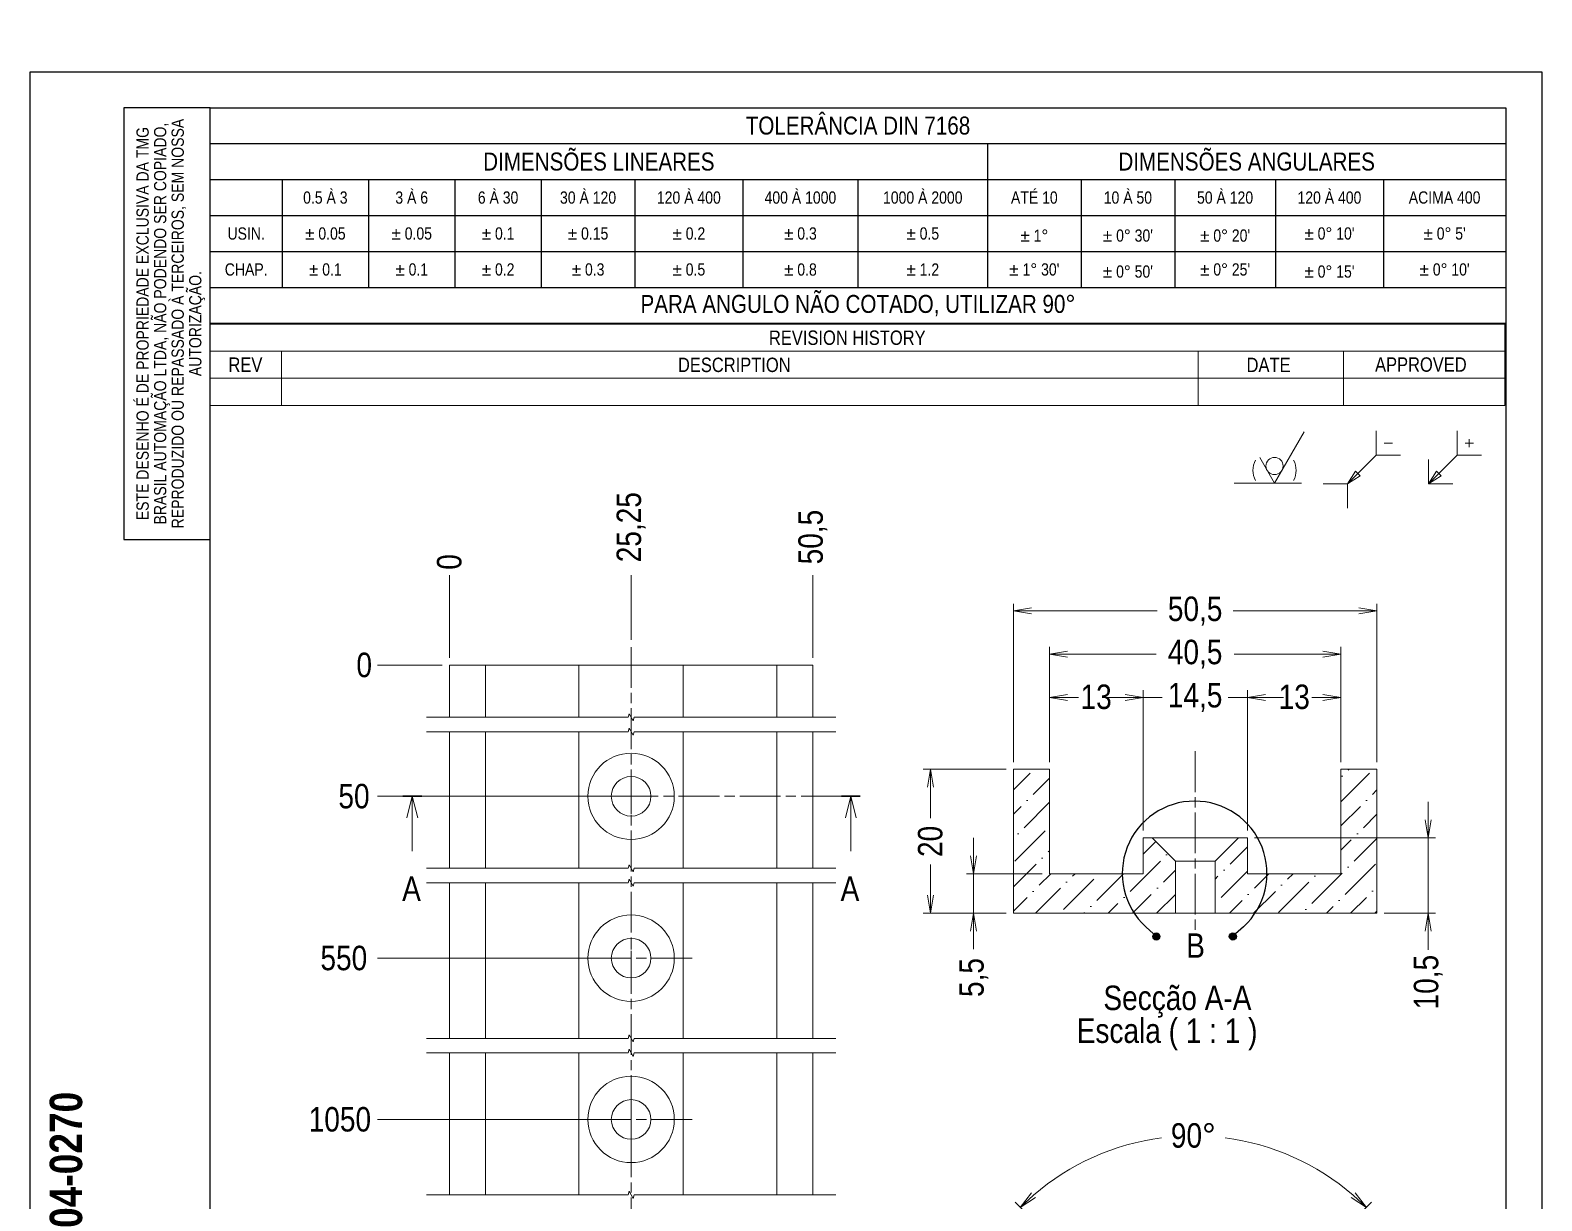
# Model space of a CAD drawing. Header units: millimetres. Extents: x 0 to 210, y 0 to 1152.
# Drawn here: x 0 to 210, y 140.1 to 302.8 of the extents above; entities that cross this region are included whole.
import ezdxf

# ---------------------------------------------------------------- set-up
doc = ezdxf.new("R2010")
doc.units = ezdxf.units.MM
doc.linetypes.add('CHAIN', pattern=[0.3543, 0.2362, -0.0295, 0.0591, -0.0295])
doc.layers.get('0').update_dxf_attribs({"lineweight": 25})
for name, color, linetype, lineweight in [('BORDA', 7, 'Continuous', 25), ('CONTORNO', 7, 'Continuous', 9), ('TMG - Bordas do Detalhe', 7, 'Continuous', 25), ('TMG - Secção', 7, 'CHAIN', 18), ('TMG - Simbolos', 7, 'Continuous', 18), ('TMG - Título', 7, 'Continuous', 18), ('TMG - Visível', 7, 'Continuous', 18)]:
    doc.layers.add(name, color=color, linetype=linetype, lineweight=lineweight)
for name, color, linetype, lineweight, true_color in [('TMG - Cota', 1, 'Continuous', 18, 0xff0000), ('TMG - Hachura', 7, 'Continuous', 9, 0xff8000), ('TMG - Linha de Centro', 5, 'Continuous', 9, 0x0000ff), ('TMG - Linha de Quebra', 5, 'Continuous', 9, 0x0000ff), ('TMG - Marca de Centro', 5, 'Continuous', 9, 0x0000ff), ('TMG - Simbologia Usinagem', 5, 'Continuous', 18, 0x0000ff)]:
    doc.layers.add(name, color=color, linetype=linetype, lineweight=lineweight, true_color=true_color)
doc.styles.add('Estilo de texto118', font='')
doc.styles.add('Estilo de texto120', font='')
doc.styles.add('TMG - Cota', font='technic_.ttf')
doc.styles.add('TMG - Lista de Peças', font='technic_.ttf')
doc.styles.add('TMG - Tolerância', font='technic_.ttf')
doc.styles.get('Estilo de texto118').set_extended_font_data('Technic', bold=True)
doc.styles.get('Estilo de texto120').set_extended_font_data('Technic', bold=True)
doc.dimstyles.new('TMG - Cota', dxfattribs={"dimtxt": 3.4, "dimasz": 2.5, "dimexe": 1, "dimexo": 1, "dimgap": 0.8, "dimtad": 0, "dimtxsty": 'TMG - Cota', "dimblk": 'OPEN', "dimcen": 0.09, "dimdle": 10, "dimclrd": 256, "dimclre": 256, "dimclrt": 256, "dimadec": 0, "dimazin": 0, "dimtfac": 0.470588, "dimtmove": 0, "dimatfit": 3, "dimldrblk": 'Open-1', "dimfxl": 0, "dimtolj": 1, "dimtzin": 0, "dimlwd": -1, "dimlwe": -1, "dimarcsym": 0})
pattern_1 = [(45, (0, 0), (1.262849, 4.630445), [5.953125, -1.190625, 0, -1.190625])]

# ---------------------------------------------------------------- blocks, each defined once
blk = doc.blocks.new('Bordas BORDA A4')
at = {"layer": 'BORDA'}
for p, q in [((0, 297), (210, 297)), ((0, 0), (0, 297)), ((210, 297), (210, 0)), ((210, 0), (0, 0))]:
    blk.add_line(p, q, dxfattribs=at)
at = {"layer": 'BORDA', "lineweight": 30}
for p, q in [((25, 292), (205, 292)), ((25, 5), (25, 292)), ((205, 292), (205, 5)), ((205, 5), (25, 5))]:
    blk.add_line(p, q, dxfattribs=at)
at = {"layer": 'CONTORNO'}
for tag, p, height, style in [('STOCK_NUMBER_001', (7.21, 136.35), 4.5, 'Estilo de texto118'), ('FILENAME_AND_PATH_001', (23.73, 4.84), 2, 'Estilo de texto120')]:
    blk.add_attdef(tag, p, '', height=height, rotation=90, dxfattribs=dict(at, style=style))
blk = doc.blocks.new('TMG.Propriedade')
at = {"layer": 'TMG - Simbolos', "lineweight": 30}
for p, q in [((-12, 0), (-12, -60)), ((0, 0), (-12, 0)), ((-12, -60), (0, -60))]:
    blk.add_line(p, q, dxfattribs=at)
at = {"layer": 'TMG - Simbolos'}
blk.add_line((0, 0), (0, -60), dxfattribs=at)
at = {"layer": 'TMG - Simbolos', "insert": (-5.47, -30), "char_height": 1.7, "width": 58.8074, "attachment_point": 5, "rotation": 90, "line_spacing_factor": 0.860529, "style": 'TMG - Tolerância'}
blk.add_mtext('\\fTechnic|b0|i0;{\\H1.7000;ESTE DESENHO É DE PROPRIEDADE EXCLUSIVA DA TMG BRASIL AUTOMAÇÃO LTDA}\\fTechnic|b0|i0;{\\H1.7000;, NÃO PODENDO SER COPIADO, REPRODUZIDO OU REPASSADO À TERCEIROS, SEM NOSSA AUTORIZAÇÃO.}\\fTechnic|b0|i0;{\\H1.6000;\\P}', dxfattribs=at)
blk = doc.blocks.new('Tolerâncias DIN 7168')
at = {"layer": 'TMG - Simbolos', "lineweight": 30}
for p, q in [((-180, -30), (-180, 0)), ((-180, -5), (0, -5)), ((-72, -5), (-72, -25)), ((-180, -10), (0, -10)), ((-170, -10), (-170, -25)), ((-158, -10), (-158, -25)), ((-146, -10), (-146, -25)), ((-134, -10), (-134, -25)), ((-121, -10), (-121, -25)), ((-106, -10), (-106, -25)), ((-90, -10), (-90, -25)), ((-59, -10), (-59, -25)), ((-46, -10), (-46, -25)), ((-32, -10), (-32, -25)), ((-17, -10), (-17, -25)), ((-180, -15), (0, -15)), ((-180, -20), (0, -20)), ((-180, -25), (0, -25)), ((-180, -30), (0, -30)), ((0, -30), (-180, -30))]:
    blk.add_line(p, q, dxfattribs=at)
at = {"layer": 'TMG - Simbolos'}
for p, q in [((-180, 0), (0, 0)), ((0, 0), (0, -30))]:
    blk.add_line(p, q, dxfattribs=at)
at = {"layer": 'TMG - Simbolos', "attachment_point": 5, "style": 'TMG - Tolerância'}
for s, insert, char_height in [('\\fTechnic|b0|i0;{\\H2.5000;TOLERÂNCIA DIN 7168}', (-90, -2.5), 2.5), ('\\fTechnic|b0|i0;{\\H2.5000;DIMENSÕES LINEARES}', (-126, -7.5), 2.5), ('\\fTechnic|b0|i0;{\\H2.5000;DIMENSÕES ANGULARES}', (-36, -7.5), 2.5), ('\\fTechnic|b0|i0;{\\H1.7000;0.5 À 3}', (-164, -12.5), 1.7), ('\\fTechnic|b0|i0;{\\H1.7000;3 À 6}', (-152, -12.5), 1.7), ('\\fTechnic|b0|i0;{\\H1.7000;6 À 30}', (-140, -12.5), 1.7), ('\\fTechnic|b0|i0;{\\H1.7000;30 À 120}', (-127.5, -12.5), 1.7), ('\\fTechnic|b0|i0;{\\H1.7000;120 À 400}', (-113.5, -12.5), 1.7), ('\\fTechnic|b0|i0;{\\H1.7000;400 À 1000}', (-98, -12.5), 1.7), ('\\fTechnic|b0|i0;{\\H1.7000;1000 À 2000}', (-81, -12.5), 1.7), ('\\fTechnic|b0|i0;{\\H1.7000;ATÉ 10}', (-65.5, -12.5), 1.7), ('\\fTechnic|b0|i0;{\\H1.7000;10 À 50}', (-52.5, -12.5), 1.7), ('\\fTechnic|b0|i0;{\\H1.7000;50 À 120}', (-39, -12.5), 1.7), ('\\fTechnic|b0|i0;{\\H1.7000;120 À 400}', (-24.5, -12.5), 1.7), ('\\fTechnic|b0|i0;{\\H1.7000;ACIMA 400}', (-8.5, -12.49), 1.7), ('\\fTechnic|b0|i0;{\\H1.7000;USIN.}', (-175, -17.5), 1.7), ('\\fTechnic|b0|i0;{\\H1.7000;± 0.05}', (-164, -17.49), 1.7), ('\\fTechnic|b0|i0;{\\H1.7000;± 0.05}', (-152, -17.49), 1.7), ('\\fTechnic|b0|i0;{\\H1.7000;± 0.1}', (-140, -17.49), 1.7), ('\\fTechnic|b0|i0;{\\H1.7000;± 0.15}', (-127.5, -17.49), 1.7), ('\\fTechnic|b0|i0;{\\H1.7000;± 0.2}', (-113.5, -17.49), 1.7), ('\\fTechnic|b0|i0;{\\H1.7000;± 0.3}', (-98, -17.49), 1.7), ('\\fTechnic|b0|i0;{\\H1.7000;± 0.5}', (-81, -17.49), 1.7), ("\\fTechnic|b0|i0;{\\H1.7000;± 0° 10'}", (-24.5, -17.49), 1.7), ("\\fTechnic|b0|i0;{\\H1.7000;± 0° 5'}", (-8.5, -17.49), 1.7), ('\\fTechnic|b0|i0;{\\H1.7000;CHAP.}', (-175, -22.49), 1.7), ('\\fTechnic|b0|i0;{\\H1.7000;± 0.1}', (-164, -22.49), 1.7), ('\\fTechnic|b0|i0;{\\H1.7000;± 0.1}', (-152, -22.49), 1.7), ('\\fTechnic|b0|i0;{\\H1.7000;± 0.2}', (-140, -22.49), 1.7), ('\\fTechnic|b0|i0;{\\H1.7000;± 0.3}', (-127.5, -22.49), 1.7), ('\\fTechnic|b0|i0;{\\H1.7000;± 0.5}', (-113.5, -22.49), 1.7), ('\\fTechnic|b0|i0;{\\H1.7000;± 0.8}', (-98, -22.5), 1.7), ('\\fTechnic|b0|i0;{\\H1.7000;± 1.2}', (-81, -22.49), 1.7), ("\\fTechnic|b0|i0;{\\H1.7000;± 1° 30'}", (-65.5, -22.49), 1.7), ("\\fTechnic|b0|i0;{\\H1.7000;± 0° 25'}", (-39, -22.49), 1.7), ("\\fTechnic|b0|i0;{\\H1.7000;± 0° 10'}", (-8.5, -22.49), 1.7), ('\\fTechnic|b0|i0;{\\H2.5000;PARA ANGULO NÃO COTADO, UTILIZAR 90°}', (-90, -27.5), 2.5)]:
    blk.add_mtext(s, dxfattribs=dict(at, insert=insert, char_height=char_height))
at = {"layer": 'TMG - Simbolos', "char_height": 1.7, "attachment_point": 5, "line_spacing_factor": 3.529412, "style": 'TMG - Tolerância'}
for s, insert in [('\\fTechnic|b0|i0;{\\H1.7000;± 1°}\\fTechnic|b0|i0;{\\H1.6000;\\P}', (-65.5, -17.78)), ("\\fTechnic|b0|i0;{\\H1.7000;± 0° 30'}\\fTechnic|b0|i0;{\\H1.6000;\\P}", (-52.5, -17.78)), ("\\fTechnic|b0|i0;{\\H1.7000;± 0° 20'}\\fTechnic|b0|i0;{\\H1.6000;\\P}", (-39, -17.78)), ("\\fTechnic|b0|i0;{\\H1.7000;± 0° 50'}\\fTechnic|b0|i0;{\\H1.6000;\\P}", (-52.5, -22.78)), ("\\fTechnic|b0|i0;{\\H1.7000;± 0° 15'}\\fTechnic|b0|i0;{\\H1.6000;\\P}", (-24.5, -22.78))]:
    blk.add_mtext(s, dxfattribs=dict(at, insert=insert))
blk = doc.blocks.new('TMG.Rebarba')
at = {"layer": 'TMG - Simbolos'}
for p, q in [((-4.85, 2.65), (-4.85, 7.15)), ((10.15, 2.65), (10.15, 7.15)), ((12.4, 5.65), (12.4, 4.15)), ((-3.35, 4.9), (-1.85, 4.9)), ((11.65, 4.9), (13.15, 4.9)), ((-10.15, -2.65), (-4.85, 2.65)), ((-4.85, 2.65), (-0.35, 2.65)), ((4.85, -2.65), (10.15, 2.65)), ((4.85, 1.85), (4.85, -2.65)), ((10.15, 2.65), (14.65, 2.65)), ((-10.15, -2.65), (-14.65, -2.65)), ((-10.15, -2.65), (-8.67, -0.32)), ((-7.82, -1.17), (-10.15, -2.65)), ((-10.15, -2.65), (-10.15, -7.15)), ((-8.67, -0.32), (-7.82, -1.17)), ((4.85, -2.65), (6.33, -0.32)), ((7.18, -1.17), (4.85, -2.65)), ((4.85, -2.65), (9.35, -2.65)), ((6.33, -0.32), (7.18, -1.17))]:
    blk.add_line(p, q, dxfattribs=at)
blk = doc.blocks.new('(U.P.)')
at = {"layer": 'TMG - Simbologia Usinagem', "lineweight": 18}
for p, q in [((13, 9.53), (7.5, 0)), ((7.5, 0), (4.75, 4.76))]:
    blk.add_line(p, q, dxfattribs=at)
at = {"layer": 'TMG - Simbologia Usinagem'}
blk.add_circle((7.5, 3.18), 1.59, dxfattribs=at)
at = {"layer": 'TMG - Título'}
for q in [(0, 0), (12.5, 0)]:
    blk.add_line((7.5, 0), q, dxfattribs=at)
for start, end in [(151.9454, 208.0546), (331.9454, 28.0546)]:
    blk.add_arc((7.5, 2.38), 4, start, end, dxfattribs=at)
blk = doc.blocks.new('REVISION HISTORY')
at = {"layer": 'TMG - Simbolos'}
for p, q in [((25, 261.94), (204.88, 261.94)), ((25, 261.94), (25, 258.17)), ((204.88, 261.94), (204.88, 258.17)), ((25, 258.17), (204.88, 258.17)), ((25, 258.17), (25, 254.4)), ((34.93, 258.17), (34.93, 254.4)), ((162.26, 258.17), (162.26, 254.4)), ((182.46, 258.17), (182.46, 254.4)), ((204.88, 258.17), (204.88, 254.4)), ((25, 254.4), (204.88, 254.4)), ((25, 254.4), (25, 250.62)), ((34.93, 254.4), (34.93, 250.62)), ((162.26, 254.4), (162.26, 250.62)), ((182.46, 254.4), (182.46, 250.62)), ((204.88, 254.4), (204.88, 250.62)), ((25, 250.62), (204.88, 250.62))]:
    blk.add_line(p, q, dxfattribs=at)
at = {"layer": 'TMG - Simbolos', "char_height": 2, "attachment_point": 7, "style": 'TMG - Lista de Peças'}
for s, insert in [('REVISION HISTORY', (102.63, 259.01)), ('REV', (27.54, 255.29)), ('DESCRIPTION', (89.99, 255.24)), ('DATE', (168.99, 255.26)), ('APPROVED', (186.84, 255.28))]:
    blk.add_mtext(s, dxfattribs=dict(at, insert=insert))
blk = doc.blocks.new('SeçãoTrans2D0')
at = {"layer": 'TMG - Secção', "linetype": 'Continuous', "lineweight": 35}
for p, q in [((51.77, 196.32), (54.39, 196.32)), ((112.69, 196.32), (115.32, 196.32))]:
    blk.add_line(p, q, dxfattribs=at)
at = {"layer": 'TMG - Secção', "linetype": 'Continuous'}
for p, q in [((53.08, 196.32), (52.33, 193.32)), ((53.08, 193.32), (53.08, 196.32)), ((53.83, 193.32), (53.08, 196.32)), ((114, 196.32), (113.25, 193.32)), ((114, 193.32), (114, 196.32)), ((114.75, 193.32), (114, 196.32)), ((53.08, 188.71), (53.08, 193.32)), ((114, 188.71), (114, 193.32))]:
    blk.add_line(p, q, dxfattribs=at)
at = {"layer": 'TMG - Secção', "char_height": 3.4, "attachment_point": 7, "style": 'TMG - Cota'}
for insert in [(51.67, 181.78), (112.59, 181.78)]:
    blk.add_mtext('A', dxfattribs=dict(at, insert=insert))
blk = doc.blocks.new('Detalhe2D0')
at = {"layer": 'TMG - Bordas do Detalhe'}
h = blk.add_hatch(color=256, dxfattribs=at)
edge = h.paths.add_edge_path()
edge.add_arc((156.45, 176.85), 0.5, 0, 360)
h = blk.add_hatch(color=256, dxfattribs=at)
edge = h.paths.add_edge_path()
edge.add_arc((167.09, 176.85), 0.5, 0, 360)
at = {"layer": 'TMG - Bordas do Detalhe', "linetype": 'Continuous'}
for p, q in [((154.98, 178.2), (156.08, 177.19)), ((168.56, 178.2), (167.46, 177.19))]:
    blk.add_line(p, q, dxfattribs=at)
for centre in [(156.45, 176.85), (167.09, 176.85)]:
    blk.add_circle(centre, 0.5, dxfattribs=at)
at = {"layer": 'TMG - Bordas do Detalhe'}
blk.add_arc((161.77, 185.6), 10.05, 312.5472, 227.4528, dxfattribs=at)
at = {"layer": 'TMG - Bordas do Detalhe', "insert": (160.6, 173.88), "char_height": 3.4, "attachment_point": 7, "style": 'TMG - Cota'}
blk.add_mtext('B', dxfattribs=at)
blk = doc.blocks.new('*D31')
at = {"layer": 'Defpoints', "color": 0, "transparency": 16777216}
for p in [(58.23, 1152.11), (48.23, 214.55), (58.23, 214.55)]:
    blk.add_point(p, dxfattribs=at)
at = {"layer": 'TMG - Cota', "transparency": 16777216}
blk.add_line((57.23, 214.55), (48.23, 214.55), dxfattribs=at)
at = {"layer": 'TMG - Cota', "transparency": 16777216, "insert": (46.4, 214.55), "char_height": 3.4, "attachment_point": 5, "style": 'TMG - Cota'}
blk.add_mtext('\\A1;0', dxfattribs=at)
blk = doc.blocks.new('_Open')
at = {"color": 0, "linetype": 'ByBlock', "lineweight": -2}
for p, q in [((-1, 0.167), (0, 0)), ((-1, -0.167), (0, 0)), ((0, 0), (-1, 0))]:
    blk.add_line(p, q, dxfattribs=at)
blk = doc.blocks.new('Open-1')
at = {"color": 0}
for p, q in [((0, 0), (-1, 0.25)), ((-1, 0), (0, 0)), ((-1, -0.25), (0, 0))]:
    blk.add_line(p, q, dxfattribs=at)
blk = doc.blocks.new('*D32')
at = {"layer": 'Defpoints', "color": 0, "transparency": 16777216}
for p in [(58.23, 1152.11), (48.23, 196.32), (83.48, 196.32)]:
    blk.add_point(p, dxfattribs=at)
at = {"layer": 'TMG - Cota', "transparency": 16777216}
blk.add_line((82.48, 196.32), (48.23, 196.32), dxfattribs=at)
at = {"layer": 'TMG - Cota', "transparency": 16777216, "insert": (44.98, 196.32), "char_height": 3.4, "attachment_point": 5, "style": 'TMG - Cota'}
blk.add_mtext('\\A1;50', dxfattribs=at)
blk = doc.blocks.new('*D33')
at = {"layer": 'Defpoints', "color": 0, "transparency": 16777216}
for p in [(58.23, 1152.11), (48.23, 173.83), (83.48, 173.83)]:
    blk.add_point(p, dxfattribs=at)
at = {"layer": 'TMG - Cota', "transparency": 16777216}
blk.add_line((82.48, 173.83), (48.23, 173.83), dxfattribs=at)
at = {"layer": 'TMG - Cota', "transparency": 16777216, "insert": (43.57, 173.83), "char_height": 3.4, "attachment_point": 5, "style": 'TMG - Cota'}
blk.add_mtext('\\A1;550', dxfattribs=at)
blk = doc.blocks.new('*D34')
at = {"layer": 'Defpoints', "color": 0, "transparency": 16777216}
for p in [(58.23, 1152.11), (48.23, 128.69), (83.48, 128.69)]:
    blk.add_point(p, dxfattribs=at)
at = {"layer": 'TMG - Cota', "transparency": 16777216}
blk.add_line((82.48, 128.69), (48.23, 128.69), dxfattribs=at)
at = {"layer": 'TMG - Cota', "transparency": 16777216, "insert": (42.97, 128.69), "char_height": 3.4, "attachment_point": 5, "style": 'TMG - Cota'}
blk.add_mtext('\\A1;1550', dxfattribs=at)
blk = doc.blocks.new('*D35')
at = {"layer": 'Defpoints', "color": 0, "transparency": 16777216}
for p in [(58.23, 1152.11), (48.23, 89.67), (58.23, 89.67)]:
    blk.add_point(p, dxfattribs=at)
at = {"layer": 'TMG - Cota', "transparency": 16777216}
blk.add_line((57.23, 89.67), (48.23, 89.67), dxfattribs=at)
at = {"layer": 'TMG - Cota', "transparency": 16777216, "insert": (42.3, 89.67), "char_height": 3.4, "attachment_point": 5, "style": 'TMG - Cota'}
blk.add_mtext('\\A1;2000', dxfattribs=at)
blk = doc.blocks.new('*D36')
at = {"layer": 'Defpoints', "color": 0, "transparency": 16777216}
for p in [(58.23, 1152.11), (48.23, 106.99), (83.48, 106.99)]:
    blk.add_point(p, dxfattribs=at)
at = {"layer": 'TMG - Cota', "transparency": 16777216}
blk.add_line((82.48, 106.99), (48.23, 106.99), dxfattribs=at)
at = {"layer": 'TMG - Cota', "transparency": 16777216, "insert": (42.88, 106.99), "char_height": 3.4, "attachment_point": 5, "style": 'TMG - Cota'}
blk.add_mtext('\\A1;1950', dxfattribs=at)
blk = doc.blocks.new('*D37')
at = {"layer": 'Defpoints', "color": 0, "transparency": 16777216}
for p in [(58.23, 1152.11), (48.23, 151.42), (83.48, 151.42)]:
    blk.add_point(p, dxfattribs=at)
at = {"layer": 'TMG - Cota', "transparency": 16777216}
blk.add_line((82.48, 151.42), (48.23, 151.42), dxfattribs=at)
at = {"layer": 'TMG - Cota', "transparency": 16777216, "insert": (43.02, 151.42), "char_height": 3.4, "attachment_point": 5, "style": 'TMG - Cota'}
blk.add_mtext('\\A1;1050', dxfattribs=at)
blk = doc.blocks.new('*D38')
at = {"layer": 'Defpoints', "color": 0, "transparency": 16777216}
for p in [(58.23, 1152.11), (58.23, 227.05), (58.23, 214.55)]:
    blk.add_point(p, dxfattribs=at)
at = {"layer": 'TMG - Cota', "transparency": 16777216}
blk.add_line((58.23, 215.55), (58.23, 227.05), dxfattribs=at)
at = {"layer": 'TMG - Cota', "transparency": 16777216, "insert": (58.23, 228.88), "char_height": 3.4, "attachment_point": 5, "rotation": 90, "style": 'TMG - Cota'}
blk.add_mtext('\\A1;0', dxfattribs=at)
blk = doc.blocks.new('*D39')
at = {"layer": 'Defpoints', "color": 0, "transparency": 16777216}
for p in [(58.23, 1152.11), (83.48, 227.05), (83.48, 217.05)]:
    blk.add_point(p, dxfattribs=at)
at = {"layer": 'TMG - Cota', "transparency": 16777216}
blk.add_line((83.48, 218.05), (83.48, 227.05), dxfattribs=at)
at = {"layer": 'TMG - Cota', "transparency": 16777216, "insert": (83.48, 233.71), "char_height": 3.4, "attachment_point": 5, "rotation": 90, "style": 'TMG - Cota'}
blk.add_mtext('\\A1;25,25', dxfattribs=at)
blk = doc.blocks.new('*D40')
at = {"layer": 'Defpoints', "color": 0, "transparency": 16777216}
for p in [(58.23, 1152.11), (108.73, 227.05), (108.73, 214.55)]:
    blk.add_point(p, dxfattribs=at)
at = {"layer": 'TMG - Cota', "transparency": 16777216}
blk.add_line((108.73, 215.55), (108.73, 227.05), dxfattribs=at)
at = {"layer": 'TMG - Cota', "transparency": 16777216, "insert": (108.73, 232.34), "char_height": 3.4, "attachment_point": 5, "rotation": 90, "style": 'TMG - Cota'}
blk.add_mtext('\\A1;50,5', dxfattribs=at)
blk = doc.blocks.new('*D41')
at = {"layer": 'Defpoints', "color": 0, "transparency": 16777216}
for p in [(136.6, 200.07), (125.06, 180.07), (136.6, 180.07)]:
    blk.add_point(p, dxfattribs=at)
at = {"layer": 'TMG - Cota', "transparency": 16777216}
for p, q in [((135.6, 200.07), (124.06, 200.07)), ((125.06, 197.57), (125.06, 193.27)), ((125.06, 182.57), (125.06, 186.83)), ((135.6, 180.07), (124.06, 180.07))]:
    blk.add_line(p, q, dxfattribs=at)
at = {"layer": 'TMG - Cota', "transparency": 16777216, "xscale": 2.5, "yscale": 2.5, "zscale": 2.5}
for p, rotation in [((125.06, 200.07), 90), ((125.06, 180.07), 270)]:
    blk.add_blockref('_Open', p, dxfattribs=dict(at, rotation=rotation))
at = {"layer": 'TMG - Cota', "transparency": 16777216, "insert": (123.33, 190.05), "char_height": 3.4, "attachment_point": 2, "rotation": 90, "style": 'TMG - Cota'}
blk.add_mtext('\\A1;20', dxfattribs=at)
blk = doc.blocks.new('*D43')
at = {"layer": 'Defpoints', "color": 0, "transparency": 16777216}
for p in [(170.39, 148), (173.59, 127.16), (156.09, 120.66), (161.59, 115.16)]:
    blk.add_point(p, dxfattribs=at)
at = {"layer": 'TMG - Cota', "transparency": 16777216}
for p, q in [((155.38, 121.37), (136.84, 139.91)), ((174.3, 127.87), (186.34, 139.91))]:
    blk.add_line(p, q, dxfattribs=at)
for start, end in [(97.4378, 130.7861), (49.2139, 82.5622)]:
    blk.add_arc((161.59, 115.16), 34, start, end, dxfattribs=at)
at = {"layer": 'TMG - Cota', "transparency": 16777216, "xscale": 2.5, "yscale": 2.5, "zscale": 2.5}
for p, rotation in [((137.55, 139.2), 222.8930626979529), ((185.63, 139.2), 317.1069373020479)]:
    blk.add_blockref('_Open', p, dxfattribs=dict(at, rotation=rotation))
at = {"layer": 'TMG - Cota', "transparency": 16777216, "insert": (161.59, 150.9), "char_height": 3.4, "attachment_point": 2, "style": 'TMG - Cota'}
blk.add_mtext('\\A1;90°', dxfattribs=at)
blk = doc.blocks.new('*D45')
at = {"layer": 'Defpoints', "color": 0, "transparency": 16777216}
for p in [(154.6, 210.07), (141.6, 200.07), (154.6, 190.57)]:
    blk.add_point(p, dxfattribs=at)
at = {"layer": 'TMG - Cota', "transparency": 16777216}
for p, q in [((141.6, 201.07), (141.6, 211.07)), ((144.1, 210.07), (145.64, 210.07)), ((152.1, 210.07), (150.54, 210.07)), ((154.6, 191.57), (154.6, 211.07))]:
    blk.add_line(p, q, dxfattribs=at)
at = {"layer": 'TMG - Cota', "transparency": 16777216, "xscale": 2.5, "yscale": 2.5, "zscale": 2.5, "rotation": 180}
blk.add_blockref('_Open', (141.6, 210.07), dxfattribs=at)
at = {"layer": 'TMG - Cota', "transparency": 16777216, "xscale": 2.5, "yscale": 2.5, "zscale": 2.5}
blk.add_blockref('_Open', (154.6, 210.07), dxfattribs=at)
at = {"layer": 'TMG - Cota', "transparency": 16777216, "insert": (148.09, 211.85), "char_height": 3.4, "attachment_point": 2, "style": 'TMG - Cota'}
blk.add_mtext('\\A1;13', dxfattribs=at)
blk = doc.blocks.new('*D46')
at = {"layer": 'Defpoints', "color": 0, "transparency": 16777216}
for p in [(169.1, 210.07), (154.6, 190.57), (169.1, 190.57)]:
    blk.add_point(p, dxfattribs=at)
at = {"layer": 'TMG - Cota', "transparency": 16777216}
for p, q in [((152.1, 210.07), (149.6, 210.07)), ((154.6, 191.57), (154.6, 211.07)), ((154.6, 210.07), (157.1, 210.07)), ((157.1, 210.07), (157.26, 210.07)), ((166.6, 210.07), (166.42, 210.07)), ((169.1, 210.07), (166.6, 210.07)), ((169.1, 191.57), (169.1, 211.07)), ((171.6, 210.07), (174.1, 210.07))]:
    blk.add_line(p, q, dxfattribs=at)
at = {"layer": 'TMG - Cota', "transparency": 16777216, "xscale": 2.5, "yscale": 2.5, "zscale": 2.5}
blk.add_blockref('_Open', (154.6, 210.07), dxfattribs=at)
at = {"layer": 'TMG - Cota', "transparency": 16777216, "xscale": 2.5, "yscale": 2.5, "zscale": 2.5, "rotation": 180}
blk.add_blockref('_Open', (169.1, 210.07), dxfattribs=at)
at = {"layer": 'TMG - Cota', "transparency": 16777216, "insert": (161.84, 212.07), "char_height": 3.4, "attachment_point": 2, "style": 'TMG - Cota'}
blk.add_mtext('\\A1;14,5', dxfattribs=at)
blk = doc.blocks.new('*D47')
at = {"layer": 'Defpoints', "color": 0, "transparency": 16777216}
for p in [(182.1, 210.07), (182.1, 200.07), (169.1, 190.57)]:
    blk.add_point(p, dxfattribs=at)
at = {"layer": 'TMG - Cota', "transparency": 16777216}
for p, q in [((169.1, 191.57), (169.1, 211.07)), ((171.6, 210.07), (173.16, 210.07)), ((179.6, 210.07), (178.06, 210.07)), ((182.1, 201.07), (182.1, 211.07))]:
    blk.add_line(p, q, dxfattribs=at)
at = {"layer": 'TMG - Cota', "transparency": 16777216, "xscale": 2.5, "yscale": 2.5, "zscale": 2.5, "rotation": 180}
blk.add_blockref('_Open', (169.1, 210.07), dxfattribs=at)
at = {"layer": 'TMG - Cota', "transparency": 16777216, "xscale": 2.5, "yscale": 2.5, "zscale": 2.5}
blk.add_blockref('_Open', (182.1, 210.07), dxfattribs=at)
at = {"layer": 'TMG - Cota', "transparency": 16777216, "insert": (175.61, 211.85), "char_height": 3.4, "attachment_point": 2, "style": 'TMG - Cota'}
blk.add_mtext('\\A1;13', dxfattribs=at)
blk = doc.blocks.new('*D48')
at = {"layer": 'Defpoints', "color": 0, "transparency": 16777216}
for p in [(182.1, 216.07), (141.6, 200.07), (182.1, 200.07)]:
    blk.add_point(p, dxfattribs=at)
at = {"layer": 'TMG - Cota', "transparency": 16777216}
for p, q in [((141.6, 201.07), (141.6, 217.07)), ((182.1, 201.07), (182.1, 217.07)), ((144.1, 216.07), (156.44, 216.07)), ((179.6, 216.07), (167.25, 216.07))]:
    blk.add_line(p, q, dxfattribs=at)
at = {"layer": 'TMG - Cota', "transparency": 16777216, "xscale": 2.5, "yscale": 2.5, "zscale": 2.5, "rotation": 180}
blk.add_blockref('_Open', (141.6, 216.07), dxfattribs=at)
at = {"layer": 'TMG - Cota', "transparency": 16777216, "xscale": 2.5, "yscale": 2.5, "zscale": 2.5}
blk.add_blockref('_Open', (182.1, 216.07), dxfattribs=at)
at = {"layer": 'TMG - Cota', "transparency": 16777216, "insert": (161.84, 218.07), "char_height": 3.4, "attachment_point": 2, "style": 'TMG - Cota'}
blk.add_mtext('\\A1;40,5', dxfattribs=at)
blk = doc.blocks.new('*D49')
at = {"layer": 'Defpoints', "color": 0, "transparency": 16777216}
for p in [(136.6, 222.07), (136.6, 200.07), (187.1, 200.07)]:
    blk.add_point(p, dxfattribs=at)
at = {"layer": 'TMG - Cota', "transparency": 16777216}
for p, q in [((136.6, 201.07), (136.6, 223.07)), ((187.1, 201.07), (187.1, 223.07)), ((139.1, 222.07), (156.56, 222.07)), ((184.6, 222.07), (167.13, 222.07))]:
    blk.add_line(p, q, dxfattribs=at)
at = {"layer": 'TMG - Cota', "transparency": 16777216, "xscale": 2.5, "yscale": 2.5, "zscale": 2.5, "rotation": 180}
blk.add_blockref('_Open', (136.6, 222.07), dxfattribs=at)
at = {"layer": 'TMG - Cota', "transparency": 16777216, "xscale": 2.5, "yscale": 2.5, "zscale": 2.5}
blk.add_blockref('_Open', (187.1, 222.07), dxfattribs=at)
at = {"layer": 'TMG - Cota', "transparency": 16777216, "insert": (161.84, 224.07), "char_height": 3.4, "attachment_point": 2, "style": 'TMG - Cota'}
blk.add_mtext('\\A1;50,5', dxfattribs=at)
blk = doc.blocks.new('*D50')
at = {"layer": 'Defpoints', "color": 0, "transparency": 16777216}
for p in [(169.1, 190.57), (187.1, 180.07), (194.22, 180.07)]:
    blk.add_point(p, dxfattribs=at)
at = {"layer": 'TMG - Cota', "transparency": 16777216}
for p, q in [((194.22, 193.07), (194.22, 195.57)), ((170.1, 190.57), (195.22, 190.57)), ((194.22, 190.57), (194.22, 180.07)), ((188.1, 180.07), (195.22, 180.07)), ((194.22, 177.57), (194.22, 174.98))]:
    blk.add_line(p, q, dxfattribs=at)
at = {"layer": 'TMG - Cota', "transparency": 16777216, "xscale": 2.5, "yscale": 2.5, "zscale": 2.5}
for p, rotation in [((194.22, 190.57), 270), ((194.22, 180.07), 90)]:
    blk.add_blockref('_Open', p, dxfattribs=dict(at, rotation=rotation))
at = {"layer": 'TMG - Cota', "transparency": 16777216, "insert": (192.22, 170.5), "char_height": 3.4, "attachment_point": 2, "rotation": 90, "style": 'TMG - Cota'}
blk.add_mtext('\\A1;10,5', dxfattribs=at)
blk = doc.blocks.new('*D51')
at = {"layer": 'Defpoints', "color": 0, "transparency": 16777216}
for p in [(141.6, 185.57), (131.06, 180.07), (136.6, 180.07)]:
    blk.add_point(p, dxfattribs=at)
at = {"layer": 'TMG - Cota', "transparency": 16777216}
for p, q in [((131.06, 188.07), (131.06, 190.57)), ((140.6, 185.57), (130.06, 185.57)), ((131.06, 185.57), (131.06, 180.07)), ((135.6, 180.07), (130.06, 180.07)), ((131.06, 177.57), (131.06, 175.07))]:
    blk.add_line(p, q, dxfattribs=at)
at = {"layer": 'TMG - Cota', "transparency": 16777216, "xscale": 2.5, "yscale": 2.5, "zscale": 2.5}
for p, rotation in [((131.06, 185.57), 270), ((131.06, 180.07), 90)]:
    blk.add_blockref('_Open', p, dxfattribs=dict(at, rotation=rotation))
at = {"layer": 'TMG - Cota', "transparency": 16777216, "insert": (129.06, 171.14), "char_height": 3.4, "attachment_point": 2, "rotation": 90, "style": 'TMG - Cota'}
blk.add_mtext('\\A1;5,5', dxfattribs=at)

msp = doc.modelspace()

# ---------------------------------------------------------------- hatches: boundary and pattern name
at = {"layer": 'TMG - Hachura'}
h = msp.add_hatch(dxfattribs=at)
h.set_pattern_fill('ANSI36', color=256, scale=19.05, style=0)
h.set_pattern_definition(pattern_1)
h.paths.add_polyline_path([(136.602, 200.07), (136.602, 180.07), (159.102, 180.07), (159.102, 187.32), (155.852, 190.57), (154.602, 190.57), (154.602, 185.57), (141.602, 185.57), (141.602, 200.07)])
h = msp.add_hatch(dxfattribs=at)
h.set_pattern_fill('ANSI36', color=256, scale=19.05, style=0)
h.set_pattern_definition(pattern_1)
h.paths.add_polyline_path([(167.852, 190.57), (164.602, 187.32), (164.602, 180.07), (187.102, 180.07), (187.102, 200.07), (182.102, 200.07), (182.102, 185.57), (169.102, 185.57), (169.102, 190.57)])

# ---------------------------------------------------------------- linework, layer by layer
at = {"layer": 'TMG - Linha de Centro', "linetype": 'CHAIN', "ltscale": 23.990969}
for p, q in [((83.48, 217.054), (83.48, 87.165)), ((161.852, 202.57), (161.852, 177.57))]:
    msp.add_line(p, q, dxfattribs=at)
at = {"layer": 'TMG - Linha de Quebra', "flags": 128}
for points in [[(55.055, 207.295), (83.057, 207.295), (83.191, 207.795), (83.769, 206.795), (83.903, 207.295), (111.905, 207.295)], [(55.055, 205.295), (83.057, 205.295), (83.191, 205.795), (83.769, 204.795), (83.903, 205.295), (111.905, 205.295)], [(55.055, 186.315), (83.057, 186.315), (83.191, 186.815), (83.769, 185.815), (83.903, 186.315), (111.905, 186.315)], [(55.055, 184.315), (83.057, 184.315), (83.191, 184.815), (83.769, 183.815), (83.903, 184.315), (111.905, 184.315)], [(55.055, 162.686), (83.057, 162.686), (83.191, 163.186), (83.769, 162.186), (83.903, 162.686), (111.905, 162.686)], [(55.055, 160.686), (83.057, 160.686), (83.191, 161.186), (83.769, 160.186), (83.903, 160.686), (111.905, 160.686)], [(55.055, 140.95), (83.057, 140.95), (83.191, 141.45), (83.769, 140.45), (83.903, 140.95), (111.905, 140.95)]]:
    msp.add_lwpolyline(points, dxfattribs=at)
at = {"layer": 'TMG - Marca de Centro', "linetype": 'CHAIN', "ltscale": 5.555937}
for p, q in [((83.48, 198.819), (83.48, 193.819)), ((83.48, 176.328), (83.48, 171.328)), ((83.48, 153.923), (83.48, 148.923))]:
    msp.add_line(p, q, dxfattribs=at)
at = {"layer": 'TMG - Marca de Centro', "linetype": 'CHAIN', "ltscale": 23.990969}
for p, q in [((112.754, 196.319), (54.141, 196.319)), ((91.98, 173.828), (74.98, 173.828)), ((91.98, 151.423), (74.98, 151.423))]:
    msp.add_line(p, q, dxfattribs=at)
at = {"layer": 'TMG - Visível'}
for p, q in [((58.23, 214.554), (58.23, 207.295)), ((63.23, 214.554), (58.23, 214.554)), ((63.23, 214.554), (63.23, 207.295)), ((76.23, 214.554), (63.23, 214.554)), ((76.23, 214.554), (76.23, 207.295)), ((90.73, 214.554), (76.23, 214.554)), ((90.73, 214.554), (90.73, 207.295)), ((103.73, 214.554), (90.73, 214.554)), ((103.73, 214.554), (103.73, 207.295)), ((108.73, 214.554), (103.73, 214.554)), ((108.73, 214.554), (108.73, 207.295)), ((58.23, 205.295), (58.23, 186.315)), ((63.23, 205.295), (63.23, 186.315)), ((76.23, 205.295), (76.23, 186.315)), ((90.73, 205.295), (90.73, 186.315)), ((103.73, 205.295), (103.73, 186.315)), ((108.73, 205.295), (108.73, 186.315)), ((136.602, 200.07), (136.602, 180.07)), ((141.602, 200.07), (136.602, 200.07)), ((141.602, 185.57), (141.602, 200.07)), ((187.102, 200.07), (182.102, 200.07)), ((182.102, 200.07), (182.102, 185.57)), ((187.102, 180.07), (187.102, 200.07)), ((155.852, 190.57), (154.602, 190.57)), ((154.602, 190.57), (154.602, 185.57)), ((159.102, 187.32), (155.852, 190.57)), ((155.852, 190.57), (167.852, 190.57)), ((167.852, 190.57), (164.602, 187.32)), ((169.102, 190.57), (167.852, 190.57)), ((169.102, 185.57), (169.102, 190.57)), ((159.102, 180.07), (159.102, 187.32)), ((164.602, 187.32), (159.102, 187.32)), ((164.602, 187.32), (164.602, 180.07)), ((154.602, 185.57), (141.602, 185.57)), ((182.102, 185.57), (169.102, 185.57)), ((58.23, 184.315), (58.23, 162.686)), ((63.23, 184.315), (63.23, 162.686)), ((76.23, 184.315), (76.23, 162.686)), ((90.73, 184.315), (90.73, 162.686)), ((103.73, 184.315), (103.73, 162.686)), ((108.73, 184.315), (108.73, 162.686)), ((136.602, 180.07), (159.102, 180.07)), ((164.602, 180.07), (159.102, 180.07)), ((164.602, 180.07), (187.102, 180.07)), ((58.23, 160.686), (58.23, 140.95)), ((63.23, 160.686), (63.23, 140.95)), ((76.23, 160.686), (76.23, 140.95)), ((90.73, 160.686), (90.73, 140.95)), ((103.73, 160.686), (103.73, 140.95)), ((108.73, 160.686), (108.73, 140.95))]:
    msp.add_line(p, q, dxfattribs=at)
for centre, radius in [((83.48, 196.319), 6), ((83.48, 196.319), 2.75), ((83.48, 173.828), 6), ((83.48, 173.828), 2.75), ((83.48, 151.423), 6), ((83.48, 151.423), 2.75)]:
    msp.add_circle(centre, radius, dxfattribs=at)

# ---------------------------------------------------------------- block references
msp.add_blockref('Bordas BORDA A4', (0, 0)).add_auto_attribs({'STOCK_NUMBER_001': '04-0270', 'FILENAME_AND_PATH_001': 'M:\\Engenharia\\Mecânica\\Desenhos Montagem\\Biblioteca\\04 - FABRICAÇÃO - ESPECIAIS\\04-0270.ipt'})
for name, p in [('TMG.Propriedade', (25, 292)), ('Tolerâncias DIN 7168', (205, 292))]:
    msp.add_blockref(name, p)
at = {"xscale": 0.75, "yscale": 0.75, "zscale": 0.75}
for name, p in [('(U.P.)', (167.25, 239.821)), ('TMG.Rebarba', (190.633, 241.717))]:
    msp.add_blockref(name, p, dxfattribs=at)
at = {"layer": 'TMG - Bordas do Detalhe'}
msp.add_blockref('Detalhe2D0', (0, 0), dxfattribs=at)
at = {"layer": 'TMG - Secção'}
msp.add_blockref('SeçãoTrans2D0', (0, 0), dxfattribs=at)
at = {"layer": 'TMG - Simbolos'}
msp.add_blockref('REVISION HISTORY', (0, 0), dxfattribs=at)

# ---------------------------------------------------------------- texts
at = {"layer": 'TMG - Simbolos', "char_height": 3.4, "attachment_point": 7, "style": 'TMG - Cota'}
for s, insert in [('Secção A-A', (149.1, 165.571)), ('Escala ( 1 : 1 )', (145.39, 161.03))]:
    msp.add_mtext(s, dxfattribs=dict(at, insert=insert))

# ---------------------------------------------------------------- dimensions: what is measured, and where the dimension line sits
at = {"layer": 'TMG - Cota'}
for feature_location, offset, dtype, text, picture, middle in [((58.23, 89.665), (-10, 0), 0, '2000', '*D35', (42.3, 89.665)), ((83.48, 106.992), (-35.25, 0), 0, '1950', '*D36', (42.882, 106.992)), ((83.48, 128.688), (-35.25, 0), 0, '1550', '*D34', (42.969, 128.688)), ((83.48, 151.423), (-35.25, 0), 0, '1050', '*D37', (43.021, 151.423)), ((83.48, 173.828), (-35.25, 0), 0, '550', '*D33', (43.568, 173.828)), ((83.48, 196.319), (-35.25, 0), 0, '50', '*D32', (44.977, 196.319)), ((58.23, 214.554), (-10, 0), 0, '0', '*D31', (46.401, 214.554)), ((58.23, 214.554), (0, 12.5), 1, '0', '*D38', (58.23, 228.883)), ((83.48, 217.054), (0, 10), 1, '25,25', '*D39', (83.48, 233.712)), ((108.73, 214.554), (0, 12.5), 1, '50,5', '*D40', (108.73, 232.34))]:
    dim = msp.add_ordinate_dim(feature_location=feature_location, offset=offset, dtype=dtype, origin=(58.23, 1152.11), text=text, dimstyle='TMG - Cota', override={"dimgap": 0.8, "dimtad": 0, "dimdec": 2, "dimtol": 0, "dimlim": 0, "dimtp": 0, "dimtm": 0, "dimtdec": 2}, dxfattribs=at)
    dim.commit()
    dim.dimension.update_dxf_attribs({"geometry": picture, "text_midpoint": middle})
for base, p1, p2, picture, middle in [((136.602, 222.07), (187.102, 200.07), (136.602, 200.07), '*D49', (161.842, 222.07)), ((182.102, 216.07), (141.602, 200.07), (182.102, 200.07), '*D48', (161.842, 216.07)), ((154.602, 210.07), (141.602, 200.07), (154.602, 190.57), '*D45', (148.092, 210.07)), ((182.102, 210.07), (169.102, 190.57), (182.102, 200.07), '*D47', (175.612, 210.07))]:
    dim = msp.add_linear_dim(base=base, p1=p1, p2=p2, dimstyle='TMG - Cota', override={"dimgap": 0.8, "dimdec": 2, "dimtol": 0, "dimlim": 0, "dimtp": 0, "dimtm": 0, "dimtdec": 2, "dimtofl": 0, "dimatfit": 1}, dxfattribs=at)
    dim.commit()
    dim.dimension.update_dxf_attribs({"geometry": picture, "text_midpoint": middle, "dimtype": 160})
for base, p1, p2, angle, override, picture, middle in [((169.102, 210.07), (154.602, 190.57), (169.102, 190.57), 180, {"dimgap": 0.8, "dimdec": 2, "dimtol": 0, "dimlim": 0, "dimtp": 0, "dimtm": 0, "dimtdec": 2, "dimtofl": 0}, '*D46', (161.842, 210.07)), ((125.057, 180.07), (136.602, 200.07), (136.602, 180.07), 90, {"dimgap": 0.8, "dimdec": 2, "dimtol": 0, "dimlim": 0, "dimtp": 0, "dimtm": 0, "dimtdec": 2, "dimtofl": 0, "dimatfit": 1}, '*D41', (125.057, 190.05)), ((194.22, 180.07), (169.102, 190.57), (187.102, 180.07), 90, {"dimgap": 0.8, "dimdec": 2, "dimtol": 0, "dimlim": 0, "dimtp": 0, "dimtm": 0, "dimtdec": 2, "dimtofl": 1, "dimatfit": 1}, '*D50', (194.22, 170.504)), ((131.057, 180.07), (141.602, 185.57), (136.602, 180.07), 90, {"dimgap": 0.8, "dimdec": 2, "dimtol": 0, "dimlim": 0, "dimtp": 0, "dimtm": 0, "dimtdec": 2, "dimtofl": 1, "dimatfit": 1}, '*D51', (131.057, 171.14))]:
    dim = msp.add_linear_dim(base=base, p1=p1, p2=p2, angle=angle, dimstyle='TMG - Cota', override=override, dxfattribs=at)
    dim.commit()
    dim.dimension.update_dxf_attribs({"geometry": picture, "text_midpoint": middle, "dimtype": 160})
dim = msp.add_angular_dim_3p(base=(170.389, 148.001), center=(161.589, 115.16), p1=(173.589, 127.16), p2=(156.089, 120.66), dimstyle='TMG - Cota', override={"dimgap": 0.8, "dimadec": 0, "dimtol": 0, "dimlim": 0, "dimtp": 0, "dimtm": 0, "dimtdec": 2}, dxfattribs=at)
dim.commit()
dim.dimension.update_dxf_attribs({"geometry": '*D43', "text_midpoint": (161.589, 149.16), "dimtype": 165})

doc.saveas('drawing.dxf')
